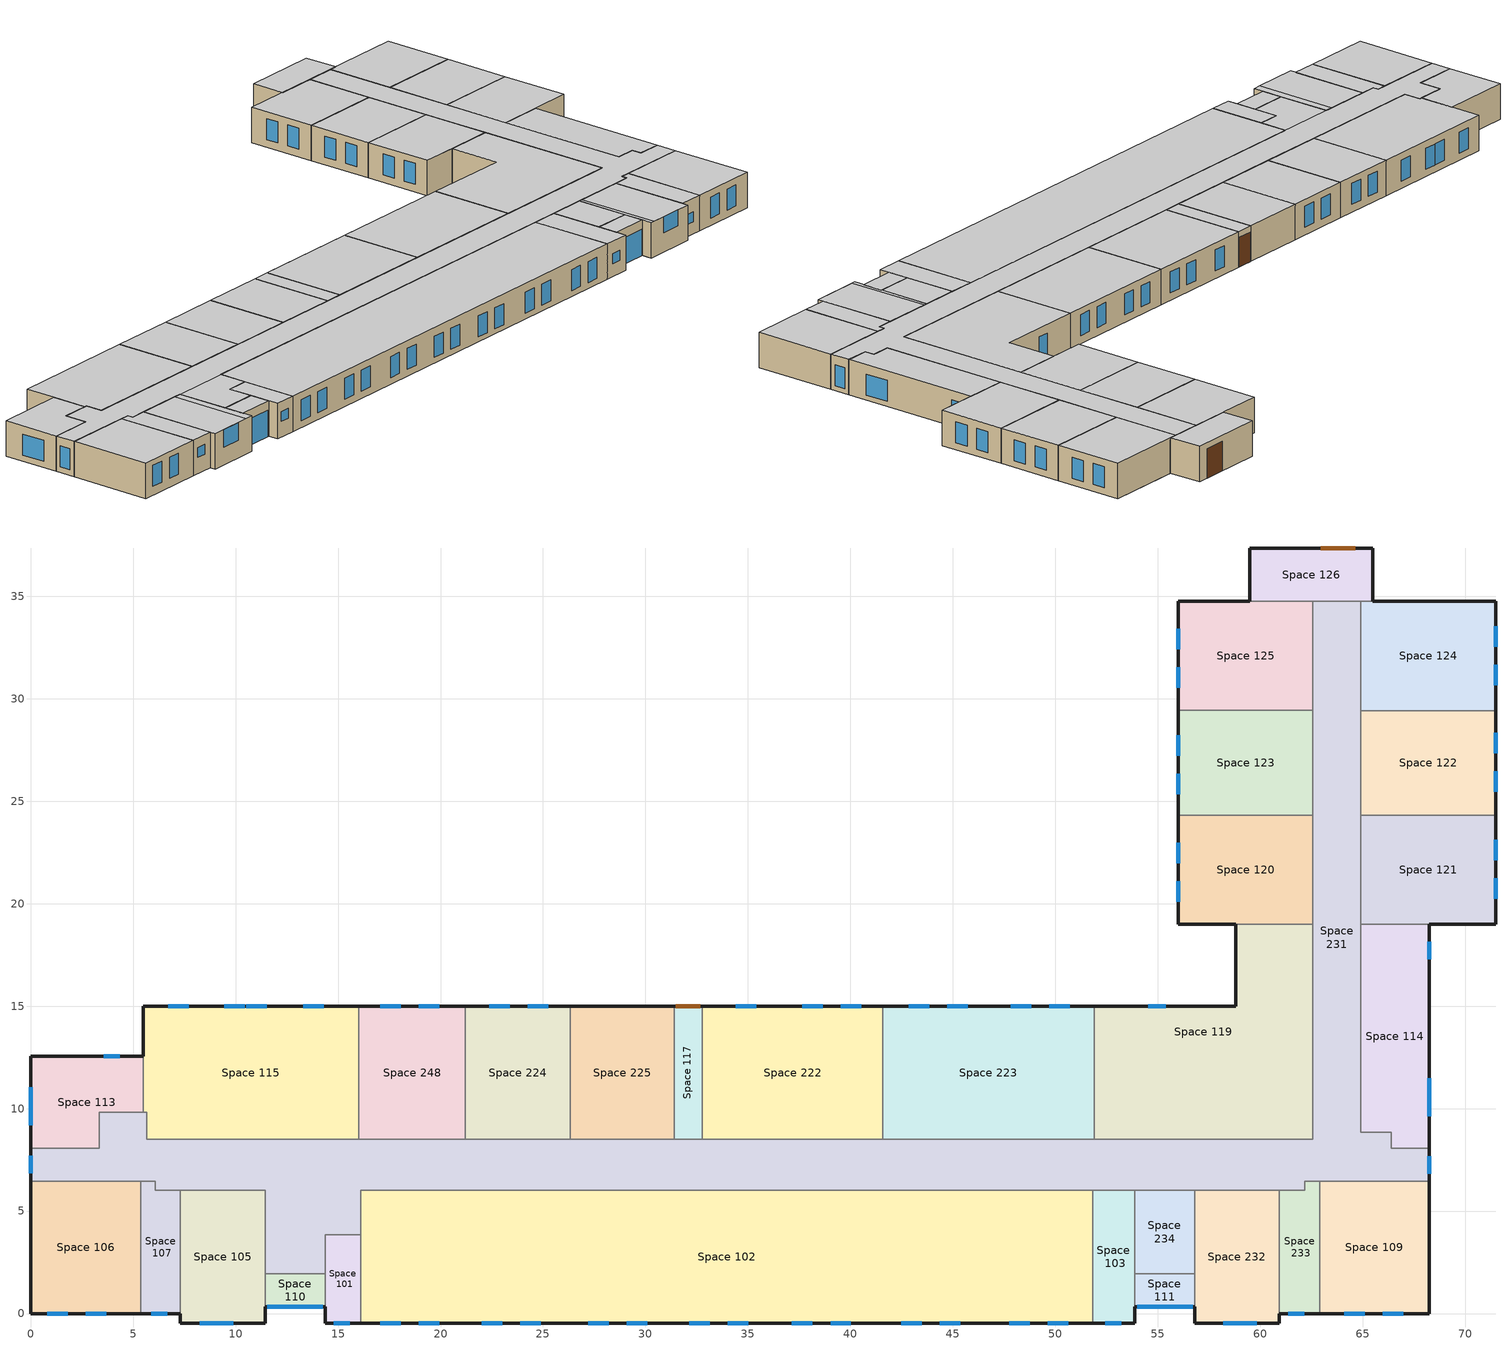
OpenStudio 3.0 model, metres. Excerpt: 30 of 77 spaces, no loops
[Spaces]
Space 101
 floor ground: 16.1,3.84 16.1,-0.46 14.37,-0.46 14.37,3.84 z0
 wall outside: 14.37,0.34 14.37,-0.46 16.1,-0.46 z0:2.7
 wall to Space 110: 14.37,1.94 14.37,0.34 z0:2.7
 wall to Space 231: 16.1,3.84 14.37,3.84 14.37,1.94 z0:2.7
 wall to Space 102: 16.1,-0.46 16.1,3.84 z0:2.7
 window: 14.8,-0.46 15.58,-0.46 z1.19:1.94
 ceiling to Space 235: 16.1,-0.46 16.1,3.84 14.37,3.84 14.37,-0.46 z2.7
Space 102
 floor ground: 51.82,6.01 51.82,-0.46 16.1,-0.46 16.1,6.01 z0
 wall outside: 16.1,-0.46 51.82,-0.46 z0:2.7
 wall to Space 231: 51.82,6.01 16.1,6.01 16.1,3.84 z0:2.7
 wall to Space 103: 51.82,-0.46 51.82,6.01 z0:2.7
 window: 29.08,-0.46 30.08,-0.46 / 27.2,-0.46 28.2,-0.46 z0.51:2.11; 32.15,-0.46 33.15,-0.46 / 44.37,-0.46 45.37,-0.46 / 34.03,-0.46 35.03,-0.46 / 49.63,-0.46 50.63,-0.46 / 42.49,-0.46 43.49,-0.46 / 47.75,-0.46 48.75,-0.46 z0.45:2.05; 17.05,-0.46 18.05,-0.46 / 18.93,-0.46 19.93,-0.46 z0.52:2.12; 22.01,-0.46 23.01,-0.46 / 23.89,-0.46 24.89,-0.46 z0.55:2.15; 37.15,-0.46 38.15,-0.46 / 39.03,-0.46 40.03,-0.46 z0.38:1.98
 ceiling to Space 235: 51.82,-0.46 51.82,6.01 16.1,6.01 16.1,-0.46 z2.7
Space 103
 floor ground: 53.88,6.01 53.88,-0.46 51.82,-0.46 51.82,6.01 z0
 wall outside: 51.82,-0.46 53.88,-0.46 53.88,0.34 z0:2.7
 wall to Space 231: 53.88,6.01 51.82,6.01 z0:2.7
 wall to Space 234: 53.88,1.94 53.88,6.01 z0:2.7
 wall to Space 111: 53.88,0.34 53.88,1.94 z0:2.7
 window: 52.44,-0.46 53.22,-0.46 z0.99:1.74
 ceiling to Space 235: 53.88,-0.46 53.88,6.01 51.82,6.01 51.82,-0.46 z2.7
Space 105
 floor ground: 11.45,6.01 11.45,-0.46 7.3,-0.46 7.3,6.01 z0
 wall outside: 7.3,0 7.3,-0.46 11.45,-0.46 11.45,0.34 z0:2.7
 wall to Space 107: 7.3,6.01 7.3,0 z0:2.7
 wall to Space 231: 11.45,1.94 11.45,6.01 7.3,6.01 z0:2.7
 wall to Space 110: 11.45,0.34 11.45,1.94 z0:2.7
 window: 8.26,-0.46 9.88,-0.46 z1.35:2.7
 ceiling to Space 127: 10.8,-0.46 10.8,6.01 7.3,6.01 7.3,-0.46 z2.7
 ceiling to Space 235: 11.45,-0.46 11.45,6.01 10.8,6.01 10.8,-0.46 z2.7
Space 106
 floor ground: 5.36,6.45 5.36,0 0,0 0,6.45 z0
 wall outside: 0,6.45 0,0 5.36,0 z0:2.7
 wall to Space 231: 5.36,6.45 0,6.45 z0:2.7
 wall to Space 107: 5.36,0 5.36,6.45 z0:2.7
 window: 0.8,0 1.8,0 / 2.68,0 3.68,0 z0.67:2.27
 ceiling to Space 130: 5.36,0 5.36,6.45 0,6.45 0,0 z2.7
Space 107
 floor ground: 6.09,6.45 6.09,6.01 7.3,6.01 7.3,0 5.36,0 5.36,6.45 z0
 wall outside: 5.36,0 7.3,0 z0:2.7
 wall to Space 231: 7.3,6.01 6.09,6.01 6.09,6.45 5.36,6.45 z0:2.7
 window: 5.87,0 6.65,0 z1.23:1.98
 ceiling to Space 131: 7.3,0 7.3,6.01 6.09,6.01 6.09,6.45 5.36,6.45 5.36,0 z2.7
Space 109
 floor ground: 68.25,6.45 68.25,0 62.9,0 62.9,6.45 z0
 wall outside: 62.9,0 68.25,0 68.25,6.45 z0:2.7
 wall to Space 233: 62.9,6.45 62.9,0 z0:2.7
 wall to Space 231: 68.25,6.45 62.9,6.45 z0:2.7
 window: 65.99,0 66.99,0 / 64.11,0 65.11,0 z0.54:2.14
 ceiling to Space 133: 68.25,0 68.25,6.45 62.9,6.45 62.9,0 z2.7
Space 110
 floor ground: 14.37,1.94 14.37,0.34 11.45,0.34 11.45,1.94 z0
 wall outside: 11.45,0.34 14.37,0.34 z0:2.7
 wall to Space 231: 14.37,1.94 11.45,1.94 z0:2.7
 window: 11.56,0.34 14.26,0.34 z0:2
 ceiling to Space 235: 14.37,0.34 14.37,1.94 11.45,1.94 11.45,0.34 z2.7
Space 111
 floor ground: 56.8,1.94 56.8,0.34 53.88,0.34 53.88,1.94 z0
 wall outside: 53.88,0.34 56.8,0.34 z0:2.7
 wall to Space 234: 56.8,1.94 53.88,1.94 z0:2.7
 wall to Space 232: 56.8,0.34 56.8,1.94 z0:2.7
 window: 54.01,0.34 56.71,0.34 z0:2
 ceiling to Space 235: 56.8,0.34 56.8,1.94 53.88,1.94 53.88,0.34 z2.7
Space 113
 floor ground: 5.49,12.56 5.49,9.83 3.34,9.83 3.34,8.07 0,8.07 0,12.56 z0
 wall outside: 5.49,12.56 0,12.56 0,8.07 z0:2.7
 wall to Space 115: 5.49,9.83 5.49,12.56 z0:2.7
 wall to Space 231: 0,8.07 3.34,8.07 3.34,9.83 5.49,9.83 z0:2.7
 window: 4.34,12.56 3.56,12.56 z0.91:1.66; 0,11.04 0,9.19 z0.48:2.08
 ceiling to Space 135: 3.34,8.07 3.34,9.83 5.49,9.83 5.49,12.56 0,12.56 0,8.07 z2.7
Space 114
 floor ground: 68.25,19 68.25,8.07 66.41,8.07 66.41,8.86 64.91,8.86 64.91,19 z0
 wall outside: 68.25,8.07 68.25,19 z0:2.7
 wall to Space 231: 64.91,19 64.91,8.86 66.41,8.86 66.41,8.07 68.25,8.07 z0:2.7
 wall to Space 121: 68.25,19 64.91,19 z0:2.7
 window: 68.25,9.64 68.25,11.49 z0.39:1.99; 68.25,17.28 68.25,18.14 z0.4:2
 ceiling to Space 136: 68.25,8.07 68.25,19 64.91,19 64.91,8.86 66.41,8.86 66.41,8.07 z2.7
Space 115
 floor ground: 16,15.01 16,8.5 5.67,8.5 5.67,9.83 5.49,9.83 5.49,15.01 z0
 wall outside: 16,15.01 5.49,15.01 5.49,12.56 z0:2.7
 wall to Space 248: 16,8.5 16,15.01 z0:2.7
 wall to Space 231: 5.49,9.83 5.67,9.83 5.67,8.5 16,8.5 z0:2.7
 window: 11.53,15.01 10.53,15.01 / 7.72,15.01 6.72,15.01 / 10.43,15.01 9.43,15.01 / 14.31,15.01 13.31,15.01 z0.55:2.15
 ceiling to Space 137: 16,8.5 16,15.01 5.49,15.01 5.49,9.83 5.67,9.83 5.67,8.5 z2.7
Space 117
 floor ground: 32.78,15.01 32.78,8.5 31.4,8.5 31.4,15.01 z0
 wall outside: 32.78,15.01 31.4,15.01 z0:2.7
 wall to Space 222: 32.78,8.5 32.78,15.01 z0:2.7
 wall to Space 231: 31.4,8.5 32.78,8.5 z0:2.7
 wall to Space 225: 31.4,15.01 31.4,8.5 z0:2.7
 door: 32.68,15.01 31.48,15.01 z0:2.25
 ceiling to Space 220: 32.78,8.5 32.78,15.01 31.4,15.01 31.4,8.5 z2.7
Space 119
 floor ground: 62.57,19 62.57,8.5 51.89,8.5 51.89,15.01 58.8,15.01 58.8,19 z0
 wall outside: 58.8,19 58.8,15.01 51.89,15.01 z0:2.7
 wall to Space 120: 62.57,19 58.8,19 z0:2.7
 wall to Space 231: 51.89,8.5 62.57,8.5 62.57,19 z0:2.7
 wall to Space 223: 51.89,15.01 51.89,8.5 z0:2.7
 window: 55.39,15.01 54.53,15.01 z0.42:2.02
 ceiling to Space 138: 62.57,8.5 62.57,19 58.8,19 58.8,15.01 51.89,15.01 51.89,8.5 z2.7
Space 120
 floor ground: 62.57,24.32 62.57,19 56,19 56,24.32 z0
 wall outside: 56,24.32 56,19 58.8,19 z0:2.7
 wall to Space 123: 62.57,24.32 56,24.32 z0:2.7
 wall to Space 231: 62.57,19 62.57,24.32 z0:2.7
 window: 56,22.97 56,21.97 / 56,21.09 56,20.09 z0.59:2.19
 ceiling to Space 139: 62.57,19 62.57,24.32 56,24.32 56,19 z2.7
Space 121
 floor ground: 71.5,24.31 71.5,19 64.91,19 64.91,24.31 z0
 wall outside: 68.25,19 71.5,19 71.5,24.31 z0:2.7
 wall to Space 231: 64.91,24.31 64.91,19 z0:2.7
 wall to Space 122: 71.5,24.31 64.91,24.31 z0:2.7
 window: 71.5,22.11 71.5,23.11 / 71.5,20.23 71.5,21.23 z0.51:2.11
 ceiling to Space 140: 71.5,19 71.5,24.31 64.91,24.31 64.91,19 z2.7
Space 122
 floor ground: 71.5,29.43 71.5,24.31 64.91,24.31 64.91,29.43 z0
 wall outside: 71.5,24.31 71.5,29.43 z0:2.7
 wall to Space 231: 64.91,29.43 64.91,24.31 z0:2.7
 wall to Space 124: 71.5,29.43 64.91,29.43 z0:2.7
 window: 71.5,27.35 71.5,28.35 / 71.5,25.47 71.5,26.47 z0.51:2.11
 ceiling to Space 141: 71.5,24.31 71.5,29.43 64.91,29.43 64.91,24.31 z2.7
Space 123
 floor ground: 62.57,29.44 62.57,24.32 56,24.32 56,29.44 z0
 wall outside: 56,29.44 56,24.32 z0:2.7
 wall to Space 125: 62.57,29.44 56,29.44 z0:2.7
 wall to Space 231: 62.57,24.32 62.57,29.44 z0:2.7
 window: 56,28.21 56,27.21 / 56,26.33 56,25.33 z0.59:2.19
 ceiling to Space 142: 62.57,24.32 62.57,29.44 56,29.44 56,24.32 z2.7
Space 124
 floor ground: 71.5,34.75 71.5,29.43 64.91,29.43 64.91,34.75 z0
 wall outside: 71.5,29.43 71.5,34.75 65.5,34.75 z0:2.7
 wall to Space 231: 64.91,34.75 64.91,29.43 z0:2.7
 wall to Space 126: 65.5,34.75 64.91,34.75 z0:2.7
 window: 71.5,32.55 71.5,33.55 / 71.5,30.67 71.5,31.67 z0.51:2.11
 ceiling to Space 143: 71.5,29.43 71.5,34.75 64.91,34.75 64.91,29.43 z2.7
Space 125
 floor ground: 62.57,34.75 62.57,29.44 56,29.44 56,34.75 z0
 wall outside: 59.5,34.75 59.47,34.75 56,34.75 56,29.44 z0:2.7
 wall to Space 126: 62.57,34.75 59.5,34.75 z0:2.7
 wall to Space 231: 62.57,29.44 62.57,34.75 z0:2.7
 window: 56,33.41 56,32.41 / 56,31.53 56,30.53 z0.59:2.19
 ceiling to Space 144: 62.57,29.44 62.57,34.75 56,34.75 56,29.44 z2.7
Space 126
 floor ground: 65.5,37.36 65.5,34.75 59.5,34.75 59.5,37.36 z0
 wall outside: 65.5,34.75 65.5,37.36 59.5,37.36 59.5,34.75 z0:2.7
 wall to Space 231: 62.57,34.75 64.91,34.75 z0:2.7
 door: 64.64,37.36 62.95,37.36 z0:2.25
 ceiling to Space 145: 65.5,34.75 65.5,37.36 59.5,37.36 59.5,34.75 z2.7
Space 222
 floor ground: 41.58,15.01 41.58,8.5 32.78,8.5 32.78,15.01 z0
 wall outside: 41.58,15.01 32.78,15.01 z0:2.7
 wall to Space 223: 41.58,8.5 41.58,15.01 z0:2.7
 wall to Space 231: 32.78,8.5 41.58,8.5 z0:2.7
 window: 40.53,15.01 39.53,15.01 / 38.65,15.01 37.65,15.01 / 35.4,15.01 34.4,15.01 z0.55:2.15
 ceiling to Space 220: 41.58,8.5 41.58,15.01 32.78,15.01 32.78,8.5 z2.7
Space 223
 floor ground: 51.89,15.01 51.89,8.5 41.58,8.5 41.58,15.01 z0
 wall outside: 51.89,15.01 41.58,15.01 z0:2.7
 wall to Space 231: 41.58,8.5 51.89,8.5 z0:2.7
 window: 48.84,15.01 47.84,15.01 / 50.72,15.01 49.72,15.01 z0.6:2.2; 45.72,15.01 44.72,15.01 / 43.84,15.01 42.84,15.01 z0.55:2.15
 ceiling to Space 220: 51.89,8.5 51.89,15.01 41.58,15.01 41.58,8.5 z2.7
Space 224
 floor ground: 26.32,15.01 26.32,8.5 21.22,8.5 21.22,15.01 z0
 wall outside: 26.32,15.01 21.22,15.01 z0:2.7
 wall to Space 231: 21.22,8.5 26.32,8.5 z0:2.7
 wall to Space 248: 21.22,15.01 21.22,8.5 z0:2.7
 wall to Space 225: 26.32,8.5 26.32,15.01 z0:2.7
 window: 25.25,15.01 24.25,15.01 / 23.37,15.01 22.37,15.01 z0.61:2.21
 ceiling to Space 220: 26.32,8.5 26.32,15.01 21.22,15.01 21.22,8.5 z2.7
Space 225
 floor ground: 31.4,15.01 31.4,8.5 26.32,8.5 26.32,15.01 z0
 wall outside: 31.4,15.01 26.32,15.01 z0:2.7
 wall to Space 231: 26.32,8.5 31.4,8.5 z0:2.7
 ceiling to Space 220: 31.4,8.5 31.4,15.01 26.32,15.01 26.32,8.5 z2.7
Space 231
 floor ground: 64.91,34.75 64.91,8.86 66.41,8.86 66.41,8.07 68.25,8.07 68.25,6.45 62.18,6.45 62.18,6.01 16.1,6.01 16.1,3.84 14.37,3.84 14.37,1.94 11.45,1.94 11.45,6.01 6.09,6.01 6.09,6.45 0,6.45 0,8.07 3.34,8.07 3.34,9.83 5.67,9.83 5.67,8.5 62.57,8.5 62.57,34.75 z0
 wall outside: 68.25,6.45 68.25,8.07 / 0,8.07 0,6.45 z0:2.7
 wall to Space 233: 60.93,6.01 62.18,6.01 62.18,6.45 62.9,6.45 z0:2.7
 wall to Space 232: 56.8,6.01 60.93,6.01 z0:2.7
 wall to Space 248: 21.22,8.5 16,8.5 z0:2.7
 wall to Space 234: 53.88,6.01 56.8,6.01 z0:2.7
 window: 68.25,6.82 68.25,7.68 z0.36:1.96; 0,7.69 0,6.84 z0.45:2.05
 ceiling to Space 238: 62.18,6.01 62.18,6.45 68.25,6.45 68.25,8.07 66.41,8.07 66.41,8.86 64.91,8.86 64.91,34.75 62.57,34.75 62.57,8.5 5.67,8.5 5.67,9.83 3.34,9.83 3.34,8.07 0,8.07 0,6.45 6.09,6.45 6.09,6.01 z2.7
 ceiling to Space 235: 14.37,1.94 14.37,3.84 16.1,3.84 16.1,6.01 11.45,6.01 11.45,1.94 z2.7
Space 232
 floor ground: 60.93,6.01 60.93,-0.46 56.8,-0.46 56.8,6.01 z0
 wall outside: 56.8,0.34 56.8,-0.46 60.93,-0.46 60.93,0 z0:2.7
 wall to Space 233: 60.93,0 60.93,6.01 z0:2.7
 wall to Space 234: 56.8,6.01 56.8,1.94 z0:2.7
 window: 58.21,-0.46 59.83,-0.46 z1.49:2.7
 ceiling to Space 235: 57.08,-0.46 57.08,6.01 56.8,6.01 56.8,-0.46 z2.7
 ceiling to Space 236: 60.93,-0.46 60.93,6.01 57.08,6.01 57.08,-0.46 z2.7
Space 233
 floor ground: 62.9,6.45 62.9,0 60.93,0 60.93,6.01 62.18,6.01 62.18,6.45 z0
 wall outside: 60.93,0 62.9,0 z0:2.7
 window: 61.37,0 62.15,0 z0.92:1.67
 ceiling to Space 237: 62.9,0 62.9,6.45 62.18,6.45 62.18,6.01 60.93,6.01 60.93,0 z2.7
Space 234
 floor ground: 56.8,6.01 56.8,1.94 53.88,1.94 53.88,6.01 z0
 ceiling to Space 235: 56.8,1.94 56.8,6.01 53.88,6.01 53.88,1.94 z2.7
Space 248
 floor ground: 21.22,15.01 21.22,8.5 16,8.5 16,15.01 z0
 wall outside: 21.22,15.01 16,15.01 z0:2.7
 window: 18.05,15.01 17.05,15.01 / 19.93,15.01 18.93,15.01 z0.61:2.21
 ceiling to Space 247: 21.22,8.5 21.22,15.01 16,15.01 16,8.5 z2.7
[Site]
Edmonton Intl AP: Latitude {deg}=53.32; Longitude {deg}=-113.58; Time Zone {hr}=-7; Elevation {m}=723
[Building]
Barracks_pre-1960: North Axis {deg}=-45; Nominal Floor to Floor Height {m}=3; Default Construction Set=-modified; Default Schedule Set=NRCan Cold Lake Default Schedule Set (Barracks)
[ClimateZones]
Climate Zone Institution Name 1=ASHRAE; Climate Zone Document Name 1=ANSI/ASHRAE Standard 169; Climate Zone Document Year 1=2006; Climate Zone Institution Name 2=CEC; Climate Zone Document Name 2=California Climate Zone Descriptions; Climate Zone Document Year 2=1995
[SizingPeriod:DesignDay] Barometric Pressure {Pa}=92936; Wind Direction {deg}=180; Sky Clearness=0; Rain Indicator=0; Snow Indicator=0; Day of Month=21; Daylight Saving Time Indicator=0; Dry-Bulb Temperature Range Modifier Type=DefaultMultipliers
Name | Maximum Dry-Bulb Temperature {C} | Daily Dry-Bulb Temperature Range {deltaC} | Humidity Indicating Conditions at Maximum Dry-Bulb | Wind Speed {m/s} | Month | Day Type | Humidity Indicating Type | Solar Model Indicator | ASHRAE Taub | ASHRAE Taud
Edmonton Stony Plain Ann Clg .4% Condns DP=>MDB | 22.6 | 12 | 16.5 | 3.8 | 7 | SummerDesignDay | Dewpoint | ASHRAETau | 0.353 | 2.369
Edmonton Stony Plain Ann Clg .4% Condns DB=>MWB | 27.5 | 12 | 17.6 | 3.8 | 7 | SummerDesignDay | Wetbulb | ASHRAETau | 0.353 | 2.369
Edmonton Stony Plain Ann Htg 99.6% Condns DB | -32.5 | 0 | -32.5 | 1.9 | 1 | WinterDesignDay | Wetbulb | ASHRAEClearSky
Edmonton Stony Plain Ann Htg Wind 99.6% Condns WS=>MCDB | -5.8 | 0 | -5.8 | 11.6 | 1 | WinterDesignDay | Wetbulb | ASHRAEClearSky
Edmonton Stony Plain Ann Hum_n 99.6% Condns DP=>MCDB | -32.4 | 0 | -37.7 | 1.9 | 1 | WinterDesignDay | Dewpoint | ASHRAEClearSky
Edmonton Stony Plain Ann Clg .4% Condns Enth=>MDB | 25.6 | 12 | 57100 | 3.8 | 7 | SummerDesignDay | Enthalpy | ASHRAETau | 0.353 | 2.369
Edmonton Stony Plain Ann Clg .4% Condns WB=>MDB | 25.3 | 12 | 19 | 3.8 | 7 | SummerDesignDay | Wetbulb | ASHRAETau | 0.353 | 2.369
[Construction]
000 ExtSlabCarpet 4in ClimateZone 1-8: MAT-CC05 4 HW CONCRETE, CP02 CARPET PAD
000 Interior Ceiling: 000 M11 100mm lightweight concrete, 000 F05 Ceiling air space resistance, 000 F16 Acoustic tile
000 Interior Floor: 000 F16 Acoustic tile, 000 F05 Ceiling air space resistance, 000 M11 100mm lightweight concrete
000 Interior Wall: 000 G01a 19mm gypsum board, 000 F04 Wall air space resistance, 000 G01a 19mm gypsum board
V4-Barracks Wall R18: V4-Barracks Wall mtl R18
V4-Barracks Roof R37: V4-Barracks Roof mtl R37
V4 Window R1.6: V4 Windows R1.6
V4 Door R4: V4 Door mtl R4
000_Interior Partition; 000_Interior Door: 000_G05 25mm wood
000_Interior Floor: 000_F16 Acoustic tile, 000_F05 Ceiling air space resistance, 000_M11 100mm lightweight concrete
000_Interior Wall: 000_G01a 19mm gypsum board, 000_F04 Wall air space resistance, 000_G01a 19mm gypsum board
000_Interior Ceiling: 000_M11 100mm lightweight concrete, 000_F05 Ceiling air space resistance, 000_F16 Acoustic tile
000_Interior Window: 000_Clear 3mm
000_Exterior Window: 000_Clear 3mm, 000_Air 13mm, 000_Clear 3mm
Customized construction 000_ExtSlabCarpet_4in_ClimateZone 1-8 to conductance of 0.1534683855125844: MAT-CC05 4 HW CONCRETE 1, CP02 CARPET PAD 1
Customized construction Vintage 1 Concrete Wall RSI 2.11 to conductance of 0.31545741324921134: MNECB Ref Brick 100mm 1, MNECB Ref Airspace 25mm 1, 000 G05 25mm wood 2, Mass NonRes Wall Insulation-2.89 1, 000_G01a 19mm gypsum board 1
Customized construction Vintage 1 Ref Deck Roof RSI 3.52 to conductance of 0.1534683855125844: MNECB Ref Gravel 50mm 1, MNECB Built-up Roof 9.5mm 1, MNECB Ref Polystyrene 46mm 1, 000_F08 Metal surface 1, 000 G05 25mm wood 3
Customized construction MNECB Ref Underground Floor 6.136 to conductance of 0.5678591709256104: MNECB Ref Polystyrene 25mm 1, MNECB Ref concrete 100mm 1
Customized construction MNECB Ref Underground Wall 9.659 to conductance of 0.5678591709256104: MNECB Ref Polystyrene 44mm 1, MNECB Ref concrete 100mm 2
Customized construction 000_ExtSlabCarpet_4in_ClimateZone 1-8 to conductance of 0.5678591709256104: MAT-CC05 4 HW CONCRETE 2, CP02 CARPET PAD 2
Customized Fenestration: cond=0.355 tvis=0.210 tsol=0.500: Customized Fenestration:: cond=0.355 tvis=0.210 tsol=0.500
Customized construction 000_Exterior Door to conductance of 1.4204545454545456: 000_F08 Metal surface 2, 000_I01 25mm insulation board 1
Customized construction 000_Exterior Door 1 to conductance of 0.5678591709256104: 000_F08 Metal surface 3, 000_I01 25mm insulation board 2
Customized Fenestration: cond=0.280 tvis=0.210 tsol=0.500: Customized Fenestration:: cond=0.280 tvis=0.210 tsol=0.500
[Material]
Name | Roughness | Thickness {m} | Conductivity {W/m-K} | Density {kg/m3} | Specific Heat {J/kg-K} | Thermal Absorptance | Solar Absorptance | Visible Absorptance
000 F16 Acoustic tile; 000_F16 Acoustic tile | MediumSmooth | 0.0191 | 0.06 | 368 | 590
000 G01a 19mm gypsum board; 000_G01a 19mm gypsum board; 000_G01a 19mm gypsum board 1 | MediumSmooth | 0.019 | 0.16 | 800 | 1090
000 M11 100mm lightweight concrete; 000_M11 100mm lightweight concrete | MediumRough | 0.1016 | 0.53 | 1280 | 840
MAT-CC05 4 HW CONCRETE; MAT-CC05 4 HW CONCRETE 1; MAT-CC05 4 HW CONCRETE 2 | Rough | 0.1016 | 1.311 | 2240 | 836.8 | 0.9 | 0.7 | 0.7
V4-Barracks Wall mtl R18 | MediumRough | 0.141 | 0.045 | 265 | 836.8 | 0.9 | 0.7 | 0.7
V4-Barracks Roof mtl R37 | MediumRough | 0.3 | 0.045 | 265 | 836.8 | 0.9 | 0.7 | 0.7
V4 Door mtl R4 | MediumRough | 0.03169 | 0.045 | 265 | 836.8 | 0.9 | 0.7 | 0.7
000_G05 25mm wood; 000 G05 25mm wood 2; 000 G05 25mm wood 3 | MediumSmooth | 0.0254 | 0.15 | 608 | 1630
MNECB Ref Brick 100mm 1 | MediumRough | 0.1016 | 1.311 | 2082.332 | 795.312
Mass NonRes Wall Insulation-2.89 1 | MediumRough | 0.129003 | 0.049 | 265 | 836.8 | 0.9 | 0.7 | 0.7
MNECB Ref Gravel 50mm 1 | VeryRough | 0.0508 | 1.80282 | 1601.794 | 837.17 | 0.9 | 0.7 | 0.7
MNECB Built-up Roof 9.5mm 1 | VeryRough | 0.0095 | 0.1634 | 1121.29 | 1465.048 | 0.9 | 0.7 | 0.7
MNECB Ref Polystyrene 46mm 1 | MediumRough | 0.180611 | 0.02885 | 28.832 | 1213.897
000_F08 Metal surface 1; 000_F08 Metal surface 2; 000_F08 Metal surface 3 | Smooth | 0.0008 | 45.28 | 7824 | 500
MNECB Ref Polystyrene 25mm 1; MNECB Ref Polystyrene 44mm 1 | MediumRough | 0.049179 | 0.02885 | 28.832 | 1213.897
MNECB Ref concrete 100mm 1; MNECB Ref concrete 100mm 2 | MediumRough | 0.1016 | 1.80282 | 2242.512 | 837.17
000_I01 25mm insulation board 1 | MediumRough | 0.0211195 | 0.03 | 43 | 1210
000_I01 25mm insulation board 2 | MediumRough | 0.0528295 | 0.03 | 43 | 1210
[Material:AirGap]
Name | Thermal Resistance
000 F04 Wall air space resistance; 000_F04 Wall air space resistance | 0.15
000 F05 Ceiling air space resistance; 000_F05 Ceiling air space resistance | 0.18
MNECB Ref Airspace 25mm 1 | 0.1717
[Material:NoMass] Roughness=VeryRough; Thermal Absorptance=0.9; Solar Absorptance=0.7; Visible Absorptance=0.8
Name | Thermal Resistance
CP02 CARPET PAD | 0.2165
CP02 CARPET PAD 1 | 6.4385
CP02 CARPET PAD 2 | 1.6835
[WindowMaterial:Gas]
000_Air 13mm: Gas Type=Air; Thickness=0.0127
[WindowMaterial:Glazing] Optical Data Type=SpectralAverage; Front Side Visible Reflectance at Normal Incidence=0.081; Back Side Visible Reflectance at Normal Incidence=0.081; Infrared Transmittance at Normal Incidence=0; Front Side Infrared Hemispherical Emissivity=0.84; Back Side Infrared Hemispherical Emissivity=0.84
Name | Thickness | Solar Transmittance at Normal Incidence | Front Side Solar Reflectance at Normal Incidence | Back Side Solar Reflectance at Normal Incidence | Visible Transmittance at Normal Incidence | Conductivity | Thickness {m} | Conductivity {W/m-K} | Dirt Correction Factor for Solar and Visible Transmittance | Solar Diffusing
000_Clear 3mm | 0.003 | 0.837 | 0.075 | 0.075 | 0.898 | 0.9
Customized Fenestration:: cond=0.355 tvis=0.210 tsol=0.500 |  | 0.5 | 0.5 | 0.5 | 0.21 |  | 0.1 | 0.35461 | 1 | No
Customized Fenestration:: cond=0.280 tvis=0.210 tsol=0.500 |  | 0.5 | 0.5 | 0.5 | 0.21 |  | 0.1 | 0.28 | 1 | No
[DefaultConstructionSet]
Name | Default Exterior Surface Constructions | Default Interior Surface Constructions | Default Ground Contact Surface Constructions | Default Exterior SubSurface Constructions | Default Interior SubSurface Constructions | Interior Partition Construction
Vintage 4 (Barracks) | Default Surface Constructions 1 | Default Surface Constructions 2 | Default Surface Constructions 3 | Default Sub Surface Constructions 1 | Default Sub Surface Constructions 2
-modified | -modified | 000_Interior_DefSurfCons 12 | -modified 1 | -modified | 000_Interior_DefSubCons 12 | 000_Interior Partition
[DefaultSurfaceConstructions]
Name | Floor Construction | Wall Construction | Roof Ceiling Construction
Default Surface Constructions 1 | 000 ExtSlabCarpet 4in ClimateZone 1-8 | V4-Barracks Wall R18 | V4-Barracks Roof R37
Default Surface Constructions 2 | 000 Interior Floor | 000 Interior Wall | 000 Interior Ceiling
Default Surface Constructions 3 | 000 ExtSlabCarpet 4in ClimateZone 1-8 | 000 ExtSlabCarpet 4in ClimateZone 1-8 | 000 ExtSlabCarpet 4in ClimateZone 1-8
000_Interior_DefSurfCons 12 | 000_Interior Floor | 000_Interior Wall | 000_Interior Ceiling
-modified | Customized construction 000_ExtSlabCarpet_4in_ClimateZone 1-8 to conductance of 0.1534683855125844 | Customized construction Vintage 1 Concrete Wall RSI 2.11 to conductance of 0.31545741324921134 | Customized construction Vintage 1 Ref Deck Roof RSI 3.52 to conductance of 0.1534683855125844
-modified 1 | Customized construction MNECB Ref Underground Floor 6.136 to conductance of 0.5678591709256104 | Customized construction MNECB Ref Underground Wall 9.659 to conductance of 0.5678591709256104 | Customized construction 000_ExtSlabCarpet_4in_ClimateZone 1-8 to conductance of 0.5678591709256104
[DefaultSubSurfaceConstructions]
Name | Fixed Window Construction | Operable Window Construction | Door Construction | Glass Door Construction | Skylight Construction | Tubular Daylight Dome Construction | Tubular Daylight Diffuser Construction | Overhead Door Construction
Default Sub Surface Constructions 1 | V4 Window R1.6 | V4 Window R1.6 | V4 Door R4 | V4 Window R1.6
Default Sub Surface Constructions 2
000_Interior_DefSubCons 12 | 000_Interior Window | 000_Interior Window | 000_Interior Door | 000_Exterior Window | 000_Exterior Window | 000_Interior Window | 000_Interior Window
-modified | Customized Fenestration: cond=0.355 tvis=0.210 tsol=0.500 | Customized Fenestration: cond=0.355 tvis=0.210 tsol=0.500 | Customized construction 000_Exterior Door to conductance of 1.4204545454545456 | Customized Fenestration: cond=0.355 tvis=0.210 tsol=0.500 | Customized Fenestration: cond=0.280 tvis=0.210 tsol=0.500 | Customized Fenestration: cond=0.280 tvis=0.210 tsol=0.500 | Customized Fenestration: cond=0.280 tvis=0.210 tsol=0.500 | Customized construction 000_Exterior Door 1 to conductance of 0.5678591709256104
[WindowMaterial:SimpleGlazingSystem]
V4 Windows R1.6: U-Factor {W/m2-K}=3.549; Solar Heat Gain Coefficient=0.6; Visible Transmittance=0.7
[ThermostatSetpoint:DualSetpoint] Heating Setpoint Temperature Schedule=heating_always_21C; Cooling Setpoint Temperature Schedule=cooling_always_24C
Thermostat Setpoint Dual Setpoint 38; Thermostat Setpoint Dual Setpoint 39; Thermostat Setpoint Dual Setpoint 40; Thermostat Setpoint Dual Setpoint 41; Thermostat Setpoint Dual Setpoint 42; Thermostat Setpoint Dual Setpoint 43; Thermostat Setpoint Dual Setpoint 44; Thermostat Setpoint Dual Setpoint 45; Thermostat Setpoint Dual Setpoint 46; Thermostat Setpoint Dual Setpoint 47; Thermostat Setpoint Dual Setpoint 48; Thermostat Setpoint Dual Setpoint 49; Thermostat Setpoint Dual Setpoint 50; Thermostat Setpoint Dual Setpoint 51; Thermostat Setpoint Dual Setpoint 52; Thermostat Setpoint Dual Setpoint 53; Thermostat Setpoint Dual Setpoint 54; Thermostat Setpoint Dual Setpoint 55; Thermostat Setpoint Dual Setpoint 56; Thermostat Setpoint Dual Setpoint 57; Thermostat Setpoint Dual Setpoint 58; Thermostat Setpoint Dual Setpoint 59; Thermostat Setpoint Dual Setpoint 60; Thermostat Setpoint Dual Setpoint 61; Thermostat Setpoint Dual Setpoint 63
[DesignSpecification:OutdoorAir] Outdoor Air Flow per Floor Area {m3/s-m2}=0
Name | Outdoor Air Flow per Person {m3/s-person} | Outdoor Air Flow Rate {m3/s}
MNECB-Bedroom-G-oa | 0.0075
MNECB-Washing-C-oa | 0.012
MNECB-Active Stairway-*-oa; MNECB-Active Storage Bulky-E-oa; MNECB-Corridors-*-oa | 0.025
MNECB-Mechanical/electrical room-*-oa | 0.025 | 0
MNECB-Toilet and Washrooms-*-oa | 0.03
[BuildingStory]
Building Story 1: Nominal Z Coordinate {m}=0; Nominal Floor to Floor Height {m}=2.7
[Space] Default Construction Set=Vintage 4 (Barracks); Building Story=Building Story 1
Name | Space Type | Thermal Zone
Space 101 | Space Function-Warehouse - med/blk | GF-Storage
Space 102 | Space Function-Dwelling Unit(s) | GF-Bdroom 16-18-20A-20B-20C-21-24
Space 103 | Space Function-Warehouse - med/blk | GF-Storage 15
Space 105 | Space Function-Stairway-sch-A | GF-Stairs1
Space 106 | Space Function-Dwelling Unit(s) | GF-Bdroom 27
Space 107 | Space Function-Warehouse - med/blk | GF-Storage 26
Space 109 | Space Function-Dwelling Unit(s) | GF-Bdroom 12
Space 110 | Space Function-Corr. < 2.4m wide-sch-A | GF-Entrance 1
Space 111; Space 234 | Space Function-Corr. < 2.4m wide-sch-A | GF-Entrance 2
Space 113 | Space Function-Dwelling Unit(s) | GF-Bdroom 28
Space 114 | Space Function-Dwelling Unit(s) | GF-Bdroom 10
Space 115 | Space Function-Washroom-sch-A | GF-Washroom and Laundry 25-23
Space 117 | Space Function-Corr. < 2.4m wide-sch-A | GF-Corridor2
Space 119 | Space Function-Washroom-sch-A | GF-Washrooms 14
Space 120 | Space Function-Dwelling Unit(s) | GF-Bdroom 6
Space 121 | Space Function-Dwelling Unit(s) | GF-Bdroom 5
Space 122 | Space Function-Dwelling Unit(s) | GF-Bdroom 3
Space 123 | Space Function-Dwelling Unit(s) | GF-Bdroom 4
Space 124 | Space Function-Dwelling Unit(s) | GF-Bdroom 1
Space 125 | Space Function-Dwelling Unit(s) | GF-Bdroom 2
Space 126 | Space Function-Stairway-sch-A | GF-Stairs 3
Space 222; Space 225 | Space Function-Electrical/Mechanical-sch-A | GF-Mech and Elec room 20
Space 223 | Space Function-Dwelling Unit(s) | GF-Bdroom 17-19
Space 224 | Space Function-Dwelling Unit(s) | GF-Bdroom 22
Space 231 | Space Function-Corr. < 2.4m wide-sch-A | GF-Corridor
Space 232 | Space Function-Stairway-sch-A | GF-Stairs 2
Space 233 | Space Function-Warehouse - med/blk | GF-Storage 13
Space 248 | Space Function-Hospital - laundry/washing | GF-Washroom and Laundry 25-23
[SpaceType] Default Construction Set=Vintage 4 (Barracks); Default Schedule Set=NRCan Cold Lake Default Schedule Set (Barracks); Standards Building Type=Space Function
Name | Design Specification Outdoor Air Object | Standards Space Type
Space Function-Dwelling Unit(s) | MNECB-Bedroom-G-oa | Dwelling Unit(s)
Space Function-Hospital - laundry/washing | MNECB-Washing-C-oa | Hospital - laundry/washing
Space Function-Stairway-sch-A | MNECB-Active Stairway-*-oa | Stairway-sch-A
Space Function-Electrical/Mechanical-sch-A | MNECB-Mechanical/electrical room-*-oa | Electrical/Mechanical-sch-A
Space Function-Warehouse - med/blk | MNECB-Active Storage Bulky-E-oa | Warehouse - med/blk
Space Function-Washroom-sch-A | MNECB-Toilet and Washrooms-*-oa | Washroom-sch-A
Space Function-Corr. < 2.4m wide-sch-A | MNECB-Corridors-*-oa | Corr. < 2.4m wide-sch-A
[People]
Name | People Definition | Space or SpaceType | Number of People Schedule
People 13 | Summer-MNECBAdjusted-Bedroom-sched-G-people_def | Space Function-Dwelling Unit(s)
People 81 | Summer-MNECBAdjusted-Washing-sched-C-people_def | Space Function-Hospital - laundry/washing | NRCan- Cold Lake - Default - Winter - People- (Barracks)
People 2 | Summer-MNECBAdjusted-Active Stairway-sched-*-people_def | Space Function-Stairway-sch-A
People 48 | Summer-MNECBAdjusted-Mechanical/electrical room-sched-*-people_def | Space Function-Electrical/Mechanical-sch-A
People 3 | Summer-MNECBAdjusted-Active Storage Bulky-sched-E-people_def | Space Function-Warehouse - med/blk
People 79 | Summer-MNECBAdjusted-Toilet and Washrooms-*-people_def | Space Function-Washroom-sch-A
People 21 | Summer-MNECBAdjusted-Corridors-sched-*-people_def | Space Function-Corr. < 2.4m wide-sch-A
People 1 | Winter-MNECBAdjusted-Bedroom-sched-G-people_def | Space Function-Dwelling Unit(s) | NRCan- Cold Lake - Default - Winter - People- (Barracks)
People 4 | Winter-MNECBAdjusted-Washing-sched-C-people_def | Space Function-Hospital - laundry/washing
People 5 | Winter-MNECBAdjusted-Active Stairway-sched-*-people_def | Space Function-Stairway-sch-A | NRCan- Cold Lake - Default - Winter - People- (Barracks)
People 6 | Winter-MNECBAdjusted-Corridors-sched-*-people_def | Space Function-Corr. < 2.4m wide-sch-A | NRCan- Cold Lake - Default - Winter - People- (Barracks)
People 7 | Winter-MNECBAdjusted-Mechanical/electrical room-sched-*-people_def | Space Function-Electrical/Mechanical-sch-A | NRCan- Cold Lake - Default - Winter - People- (Barracks)
People 8 | Winter-MNECBAdjusted-Toilet and Washrooms-*-people_def | Space Function-Washroom-sch-A | NRCan- Cold Lake - Default - Winter - People- (Barracks)
People 9 | Winter-MNECBAdjusted-Active Storage Bulky-sched-E-people_def | Space Function-Warehouse - med/blk | NRCan- Cold Lake - Default - Winter - People- (Barracks)
[People:Definition] Number of People Calculation Method=Area/Person; Fraction Radiant=0.3
Name | Space Floor Area per Person {m2/person}
Summer-MNECBAdjusted-Bedroom-sched-G-people_def | 17.23
Summer-MNECBAdjusted-Washing-sched-C-people_def | 13.78
Summer-MNECBAdjusted-Active Stairway-sched-*-people_def; Summer-MNECBAdjusted-Active Storage Bulky-sched-E-people_def; Summer-MNECBAdjusted-Corridors-sched-*-people_def | 69
Summer-MNECBAdjusted-Mechanical/electrical room-sched-*-people_def | 139
Summer-MNECBAdjusted-Toilet and Washrooms-*-people_def | 20.68
Winter-MNECBAdjusted-Active Stairway-sched-*-people_def; Winter-MNECBAdjusted-Active Storage Bulky-sched-E-people_def; Winter-MNECBAdjusted-Corridors-sched-*-people_def | 310
Winter-MNECBAdjusted-Bedroom-sched-G-people_def | 77.54
Winter-MNECBAdjusted-Mechanical/electrical room-sched-*-people_def | 627
Winter-MNECBAdjusted-Toilet and Washrooms-*-people_def | 93.04
Winter-MNECBAdjusted-Washing-sched-C-people_def | 62.02
[Lights]
Name | Lights Definition | Space or SpaceType
Lights 13 | MNECB-Bedroom-sched-G-lights_def | Space Function-Dwelling Unit(s)
Lights 86 | MNECB-Washing-sched-C-lights_def | Space Function-Hospital - laundry/washing
Lights 1 | MNECB-Active Stairway-sched-*-lights_def | Space Function-Stairway-sch-A
Lights 48 | MNECB-Mechanical/electrical room-sched-*-lights_def | Space Function-Electrical/Mechanical-sch-A
Lights 2 | MNECB-Active Storage Bulky-sched-E-lights_def | Space Function-Warehouse - med/blk
Lights 85 | MNECB-Toilet and Washrooms-sched-*-lights_def | Space Function-Washroom-sch-A
Lights 21 | MNECB-Corridors-sched-*-lights_def | Space Function-Corr. < 2.4m wide-sch-A
[Lights:Definition] Design Level Calculation Method=Watts/Area
Name | Watts per Space Floor Area {W/m2}
MNECB-Bedroom-sched-G-lights_def | 11.8
MNECB-Washing-sched-C-lights_def | 9.7
MNECB-Active Stairway-sched-*-lights_def | 6.5
MNECB-Mechanical/electrical room-sched-*-lights_def | 7.5
MNECB-Active Storage Bulky-sched-E-lights_def | 3.2
MNECB-Toilet and Washrooms-sched-*-lights_def | 8.7
MNECB-Corridors-sched-*-lights_def | 8.6
[ElectricEquipment]
Name | Electric Equipment Definition | Space or SpaceType
Electric Equipment 14 | MNECB-Bedroom-sched-G-eq_elec_def | Space Function-Dwelling Unit(s)
Electric Equipment 87 | MNECB-Washing-sched-C-eq_elec_def | Space Function-Hospital - laundry/washing
Electric Equipment 2 | MNECB-Active Stairway-sched-*-eq_elec_def | Space Function-Stairway-sch-A
Electric Equipment 49 | MNECB-Mechanical/electrical room-sched-*-eq_elec_def | Space Function-Electrical/Mechanical-sch-A
Electric Equipment 3 | MNECB-Active Storage Bulky-sched-E-eq_elec_def | Space Function-Warehouse - med/blk
Electric Equipment 85 | MNECB-Toilet and Washrooms-sched-*-eq_elec_def | Space Function-Washroom-sch-A
Electric Equipment 22 | MNECB-Corridors-sched-*-eq_elec_def | Space Function-Corr. < 2.4m wide-sch-A
[ElectricEquipment:Definition] Design Level Calculation Method=Watts/Area; Fraction Radiant=0
Name | Watts per Space Floor Area {W/m2}
MNECB-Bedroom-sched-G-eq_elec_def | 2.5
MNECB-Washing-sched-C-eq_elec_def | 20
MNECB-Active Stairway-sched-*-eq_elec_def; MNECB-Corridors-sched-*-eq_elec_def | 0
MNECB-Mechanical/electrical room-sched-*-eq_elec_def; MNECB-Active Storage Bulky-sched-E-eq_elec_def; MNECB-Toilet and Washrooms-sched-*-eq_elec_def | 1
[DefaultScheduleSet]
NRCan Cold Lake Default Schedule Set (Barracks): Hours of Operation Schedule=NRCan - Cold Lake - Default Fans (Barracks); Number of People Schedule=NRCan - Cold Lake - Default -Summer -People- (Barracks); People Activity Level Schedule=NRCan - Cold Lake - Default Activity; Lighting Schedule=NRCan - Cold Lake - Default Lights (Barracks); Electric Equipment Schedule=NRCan - Cold Lake - Default Equip (Barracks); Hot Water Equipment Schedule=NRCan - Cold Lake - Default Hot Water (Barracks)
[ThermalZone] Use Ideal Air Loads=No
Name | Thermostat
GF-Bdroom 28 | Thermostat Setpoint Dual Setpoint 46
GF-Bdroom 27 | Thermostat Setpoint Dual Setpoint 45
GF-Storage 26 | Thermostat Setpoint Dual Setpoint 59
GF-Stairs1 | Thermostat Setpoint Dual Setpoint 55
GF-Washroom and Laundry 25-23 | Thermostat Setpoint Dual Setpoint 60
GF-Bdroom 22 | Thermostat Setpoint Dual Setpoint 44
GF-Entrance 1 | Thermostat Setpoint Dual Setpoint 52
GF-Storage | Thermostat Setpoint Dual Setpoint 56
GF-Bdroom 16-18-20A-20B-20C-21-24 | Thermostat Setpoint Dual Setpoint 41
GF-Mech and Elec room 20; GF-Corridor2
GF-Bdroom 17-19 | Thermostat Setpoint Dual Setpoint 42
GF-Storage 15 | Thermostat Setpoint Dual Setpoint 58
GF-Entrance 2 | Thermostat Setpoint Dual Setpoint 53
GF-Stairs 2 | Thermostat Setpoint Dual Setpoint 54
GF-Storage 13 | Thermostat Setpoint Dual Setpoint 57
GF-Bdroom 12 | Thermostat Setpoint Dual Setpoint 40
GF-Washrooms 14 | Thermostat Setpoint Dual Setpoint 61
GF-Bdroom 10 | Thermostat Setpoint Dual Setpoint 39
GF-Bdroom 5 | Thermostat Setpoint Dual Setpoint 49
GF-Bdroom 6 | Thermostat Setpoint Dual Setpoint 50
GF-Bdroom 3 | Thermostat Setpoint Dual Setpoint 47
GF-Bdroom 4 | Thermostat Setpoint Dual Setpoint 48
GF-Bdroom 1 | Thermostat Setpoint Dual Setpoint 38
GF-Bdroom 2 | Thermostat Setpoint Dual Setpoint 43
GF-Stairs 3 | Thermostat Setpoint Dual Setpoint 63
GF-Corridor | Thermostat Setpoint Dual Setpoint 51
[Sizing:Zone] Zone Cooling Design Supply Air Temperature Input Method=SupplyAirTemperature; Zone Cooling Design Supply Air Temperature {C}=14; Zone Cooling Design Supply Air Temperature Difference {deltaC}=11.11; Zone Heating Design Supply Air Temperature Input Method=SupplyAirTemperature; Zone Heating Design Supply Air Temperature {C}=40; Zone Heating Design Supply Air Temperature Difference {deltaC}=11.11; Zone Cooling Design Supply Air Humidity Ratio {kg-H2O/kg-air}=0.0085; Zone Heating Design Supply Air Humidity Ratio {kg-H2O/kg-air}=0.008; Zone Heating Sizing Factor=1; Zone Cooling Sizing Factor=1; Heating Design Air Flow Method=DesignDay; Account for Dedicated Outdoor Air System=No; Dedicated Outdoor Air System Control Strategy=NeutralSupplyAir; Dedicated Outdoor Air Low Setpoint Temperature for Design {C}=Autosize; Dedicated Outdoor Air High Setpoint Temperature for Design {C}=Autosize
GF-Mech and Elec room 20; GF-Corridor2; Attic
[SpaceInfiltration:DesignFlowRate] Schedule=Always On; Design Flow Rate Calculation Method=Flow/ExteriorArea; Design Flow Rate {m3/s}=0; Flow per Space Floor Area {m3/s-m2}=0; Flow per Exterior Surface Area {m3/s-m2}=0.0007
Name | Space or SpaceType
Space Infiltration Design Flow Rate 1 | Space Function-Dwelling Unit(s)
Space Infiltration Design Flow Rate 2 | Space Function-Hospital - laundry/washing
Space Infiltration Design Flow Rate 3 | Space Function-Stairway-sch-A
Space Infiltration Design Flow Rate 4 | Space Function-Corr. < 2.4m wide-sch-A
Space Infiltration Design Flow Rate 5 | Space Function-Electrical/Mechanical-sch-A
Space Infiltration Design Flow Rate 6 | Space Function-Washroom-sch-A
Space Infiltration Design Flow Rate 7 | Space Function-Warehouse - med/blk
[Controller:WaterCoil]
Controller Water Coil 1: Action=Normal
[WaterUse:Equipment]
Bathroom Sink: Water Use Equipment Definition=Bathroom Sink Definition- Summer
[WaterUse:Equipment:Definition]
Bathroom Sink Definition- Summer: Peak Flow Rate {m3/s}=0.000374
[Schedule:Ruleset]
Always On: Default Day Schedule=Always On Default Schedule; Summer Design Day Schedule=Always On Summer Design Day; Winter Design Day Schedule=Always On Winter Design Day
NRCan - Cold Lake - Default Fans (Barracks): Default Day Schedule=Schedule Day 28
NRCan - Cold Lake - Default -Summer -People- (Barracks): Default Day Schedule=Schedule Day 31
NRCan - Cold Lake - Default Activity: Default Day Schedule=Schedule Day 39
NRCan - Cold Lake - Default Lights (Barracks): Default Day Schedule=Schedule Day 6
NRCan - Cold Lake - Default Equip (Barracks): Default Day Schedule=Schedule Day 25
NRCan - Cold Lake - Default Hot Water (Barracks): Default Day Schedule=Schedule Day 15
NRCan- Cold Lake - Default - Winter - People- (Barracks): Default Day Schedule=Schedule Day 3
heating_always_21C: Default Day Schedule=Schedule Day 61
cooling_always_24C: Default Day Schedule=Schedule Day 62
[Schedule:Day]
Always On Default Schedule; Always On Winter Design Day; Always On Summer Design Day; Schedule Day 28; Schedule Day 32; Schedule Day 4; Schedule Day 8: 24, 0, 1
Schedule Day 30; Schedule Day 7; Schedule Day 23: 6, 0, 0.05, 7, 0, 1, 15, 30, 0.05, 20, 0, 0.5, 24, 0, 0.05
Schedule Day 29; Schedule Day 14; Schedule Day 26; Schedule Day 22: 6, 0, 0.05, 7, 0, 1, 20, 0, 0.5, 24, 0, 0.05
Schedule Day 31; Schedule Day 3: 24, 0, 0
Schedule Day 38; Schedule Day 5; Schedule Day 9: 7, 0, 1, 15, 30, 0, 24, 0, 1
Schedule Day 39: 24, 0, 120
Schedule Day 6: 7, 0, 0.05, 15, 0, 1, 24, 0, 0.05
Schedule Day 25: 24, 0, 0.3
Schedule Day 27: 6, 0, 0.05, 7, 0, 1, 15, 30, 0.05, 20, 0, 0.2, 24, 0, 1
Schedule Day 15: 7, 0, 0.05, 15, 30, 1, 24, 0, 0.05
Schedule Day 61: 24, 0, 21
Schedule Day 62: 24, 0, 24
[Schedule:Rule]
Name | Schedule Ruleset | Rule Order | Day Schedule | Apply Monday | Apply Tuesday | Apply Wednesday | Apply Thursday | Apply Friday | Apply Sunday | Apply Saturday | Date Specification Type | Start Month | Start Day | End Month | End Day
M-F 2 | NRCan - Cold Lake - Default Fans (Barracks) | 0 | Schedule Day 30 | Yes | Yes | Yes | Yes | Yes
SS 3 | NRCan - Cold Lake - Default Fans (Barracks) | 1 | Schedule Day 29 |  |  |  |  |  | Yes | Yes
M-F 3 | NRCan - Cold Lake - Default -Summer -People- (Barracks) | 0 | Schedule Day 38 | Yes | Yes | Yes | Yes | Yes |  |  | DateRange | 5 | 1 | 10 | 31
Schedule Rule 1 | NRCan - Cold Lake - Default -Summer -People- (Barracks) | 1 | Schedule Day 32 |  |  |  |  |  | Yes | Yes | DateRange | 5 | 1 | 10 | 31
SS | NRCan - Cold Lake - Default Lights (Barracks) | 0 | Schedule Day 14 |  |  |  |  |  | Yes | Yes
M-F | NRCan - Cold Lake - Default Lights (Barracks) | 1 | Schedule Day 7 | Yes | Yes | Yes | Yes | Yes |  | No
MF 2 | NRCan - Cold Lake - Default Equip (Barracks) | 0 | Schedule Day 27 | Yes | Yes | Yes | Yes | Yes
SS 2 | NRCan - Cold Lake - Default Equip (Barracks) | 1 | Schedule Day 26 |  |  |  |  |  | Yes | Yes
M-F 1 | NRCan - Cold Lake - Default Hot Water (Barracks) | 0 | Schedule Day 23 | Yes | Yes | Yes | Yes | Yes
SS 1 | NRCan - Cold Lake - Default Hot Water (Barracks) | 1 | Schedule Day 22 |  |  |  |  |  | Yes | Yes
Schedule Rule 2 | NRCan- Cold Lake - Default - Winter - People- (Barracks) | 3 | Schedule Day 4 |  |  |  |  |  | Yes | Yes | DateRange | 1 | 1 | 4 | 30
Schedule Rule 3 | NRCan- Cold Lake - Default - Winter - People- (Barracks) | 2 | Schedule Day 5 | Yes | Yes | Yes | Yes | Yes |  |  | DateRange | 1 | 1 | 4 | 30
Schedule Rule 4 | NRCan- Cold Lake - Default - Winter - People- (Barracks) | 1 | Schedule Day 8 |  |  |  |  |  | Yes | Yes | DateRange | 11 | 1 | 12 | 31
Schedule Rule 5 | NRCan- Cold Lake - Default - Winter - People- (Barracks) | 0 | Schedule Day 9 | Yes | Yes | Yes | Yes | Yes |  |  | DateRange | 11 | 1 | 12 | 31
